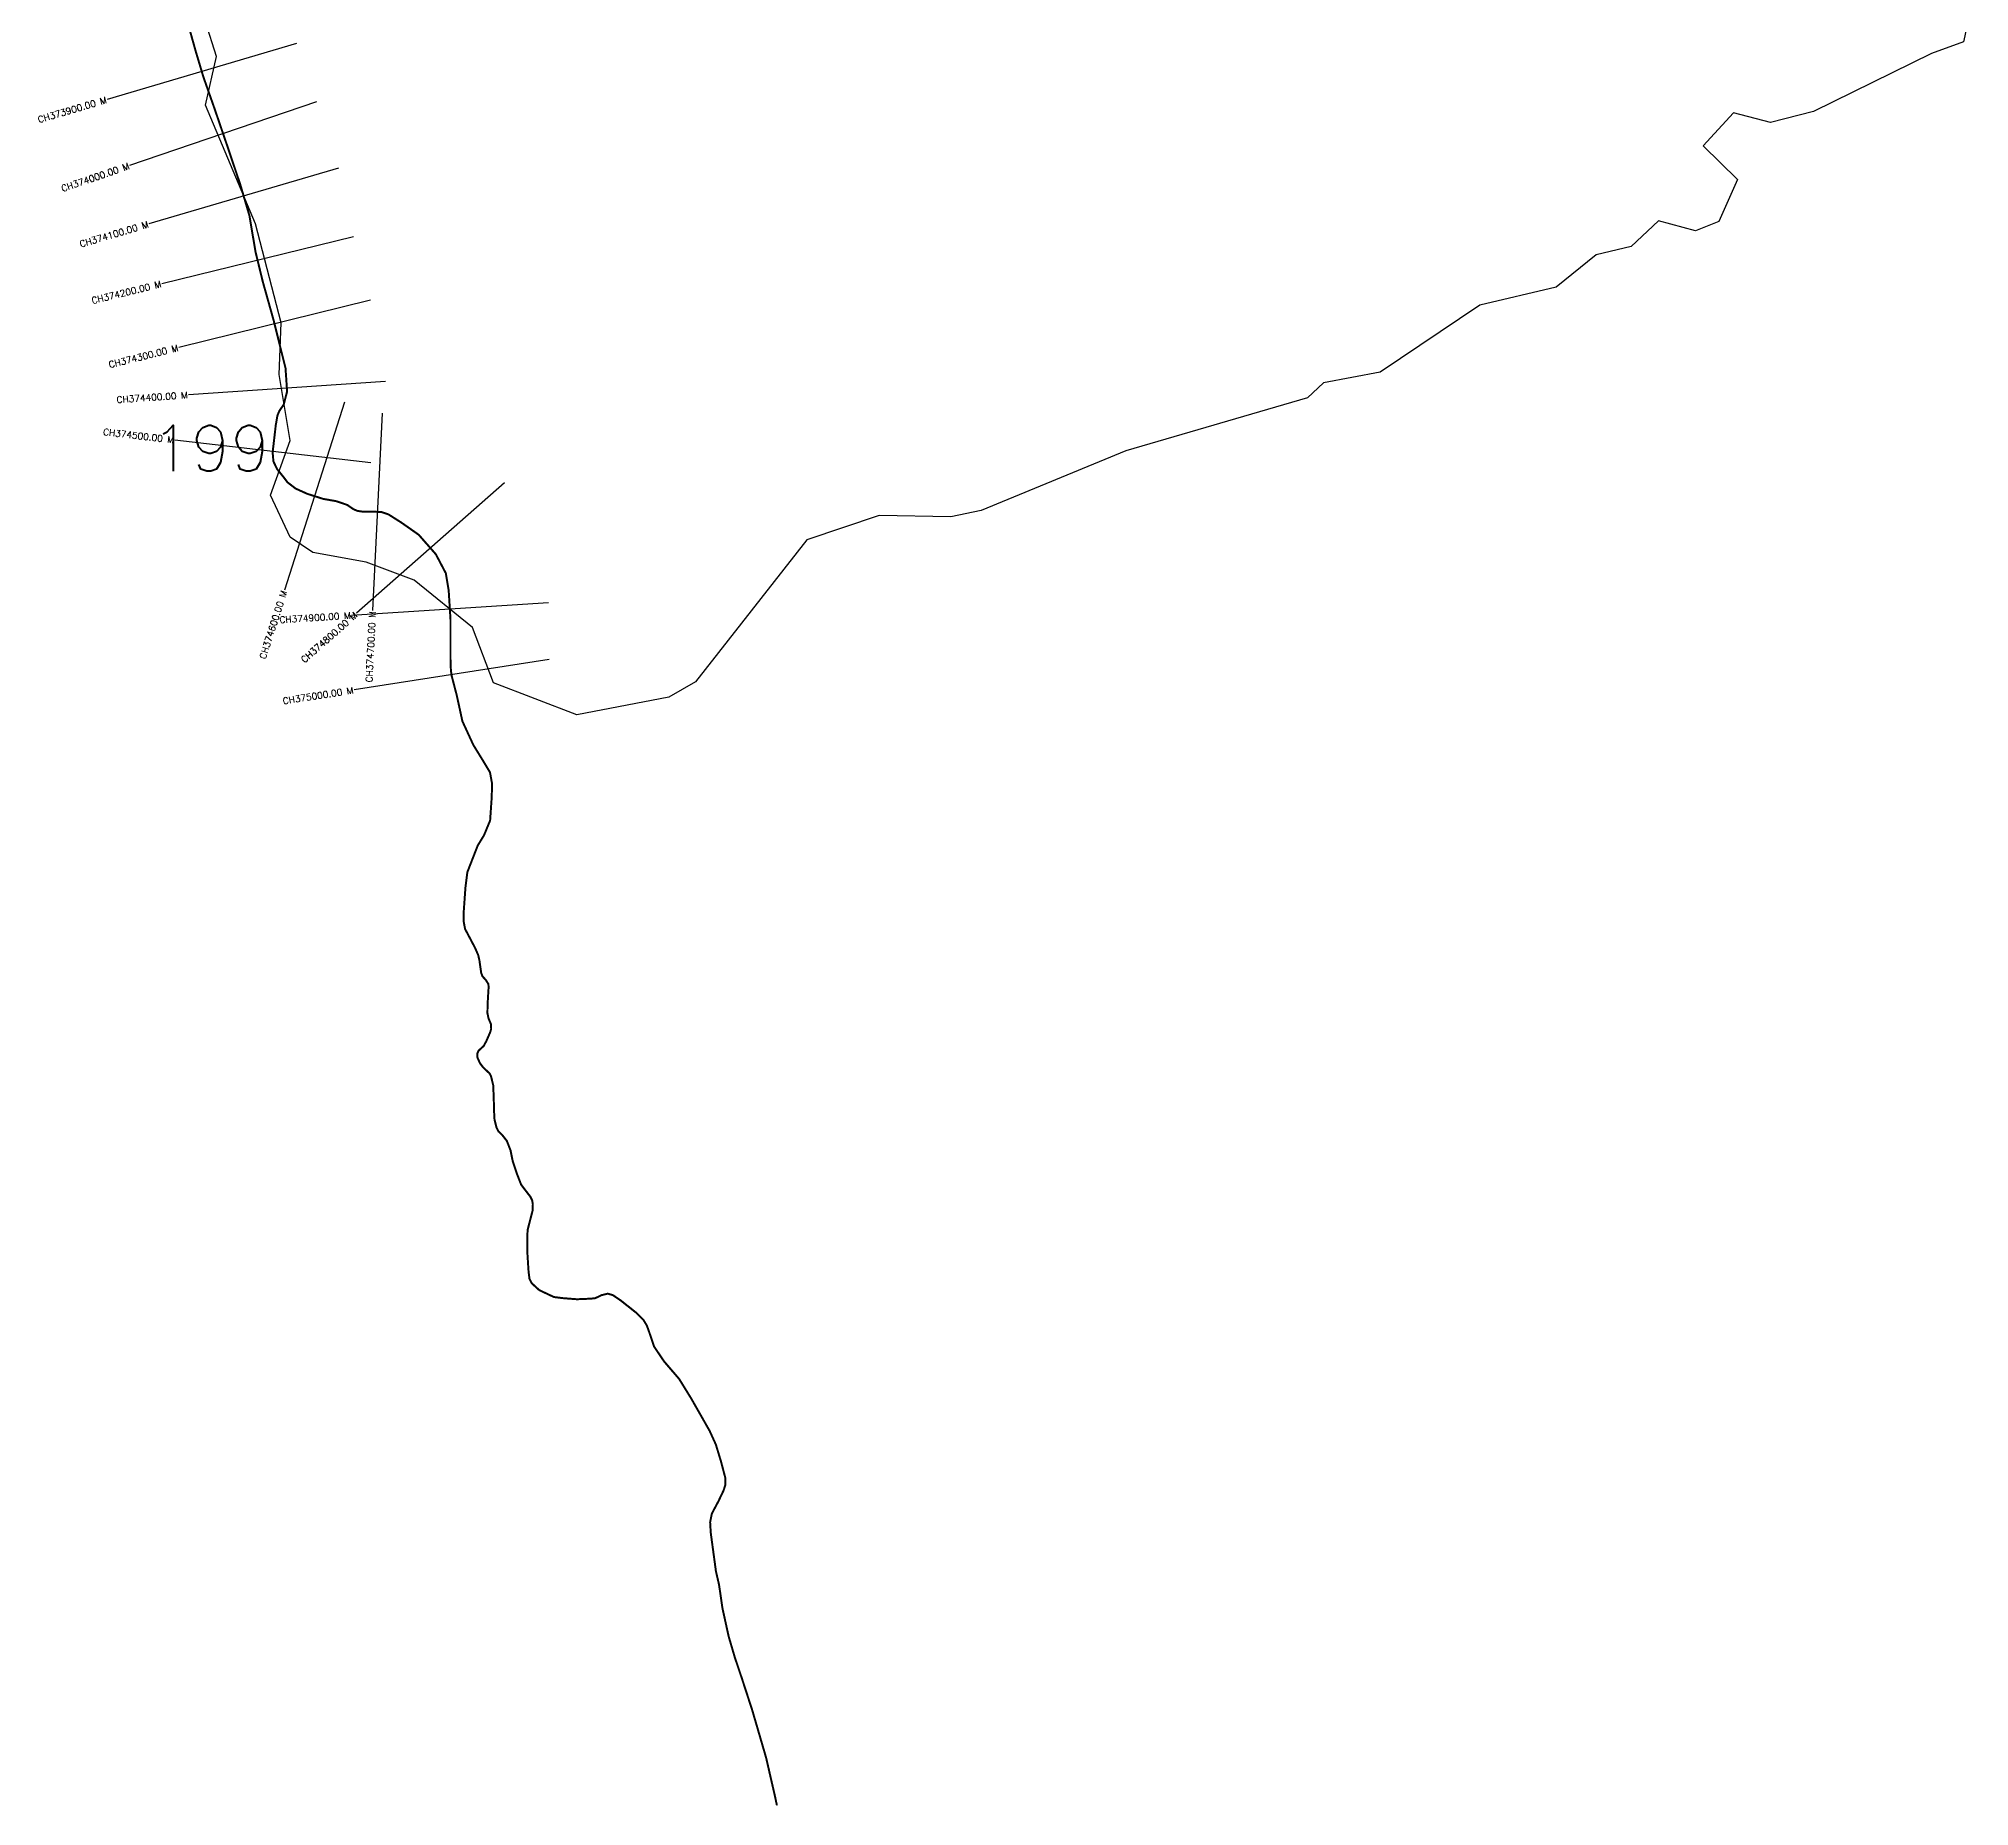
# Model space of a CAD drawing. Header units: metres. Extents: x 300218 to 304668, y 1960590 to 1965942.
# Drawn here: x 300867 to 303801, y 1960590 to 1963277 of the extents above; entities that cross this region are included whole.
import ezdxf
from ezdxf.enums import TextEntityAlignment as Align

# ---------------------------------------------------------------- set-up
doc = ezdxf.new("R2010")
doc.units = ezdxf.units.M
doc.header["$MEASUREMENT"] = 0
for name, color, linetype in [('CS', 134, 'Continuous'), ('CSMark', 6, 'Continuous'), ('NATURALLY PROTECTED', 3, 'Continuous')]:
    doc.layers.add(name, color=color, linetype=linetype)
doc.styles.get("Standard").update_dxf_attribs({"font": 'simplex.shx'})

msp = doc.modelspace()

# ---------------------------------------------------------------- linework, layer by layer
at = {"color": 6, "flags": 128}
msp.add_lwpolyline([(303801.5, 1963314.2), (303792.7, 1963272.6), (303744.1, 1963255), (303564.5, 1963166.4), (303499.4, 1963149.7), (303443.2, 1963164.4), (303396.8, 1963114.4), (303449.3, 1963063.4), (303420.8, 1962999.5), (303385.1, 1962985.4), (303328.8, 1963000.5), (303287.5, 1962961.4), (303234.4, 1962948.9), (303173.6, 1962899.5), (303057.7, 1962872.5), (302906.2, 1962770.3), (302819.9, 1962754.1), (302795.6, 1962731.2), (302519.7, 1962650.8), (302299.7, 1962560.3), (302253.5, 1962550.4), (302144.8, 1962552.8), (302035.1, 1962515.6), (301865.9, 1962299.8), (301825, 1962276.3), (301685.3, 1962249.5), (301558.5, 1962298.3), (301526.6, 1962382.5), (301438.2, 1962454.3), (301365.3, 1962481.8), (301284, 1962496.3), (301249.5, 1962519.7), (301219.9, 1962583.6), (301249.7, 1962666.7), (301232.9, 1962766.8), (301235.9, 1962845.6), (301197.2, 1962995.9), (301121.3, 1963176.4), (301137.8, 1963250.2), (301104.5, 1963356.1)], dxfattribs=at)
at = {"layer": 'CS'}
for p, q in [((301259.2, 1963270.2), (300971.5, 1963185)), ((301289.7, 1963181.5), (301005.8, 1963084.6)), ((301323, 1963080.5), (301035.2, 1962995.7)), ((301345.9, 1962976.1), (301054.5, 1962904.9)), ((301371.6, 1962880), (301080.4, 1962807.8)), ((301394.4, 1962756.2), (301095.1, 1962735.8)), ((301332.4, 1962724.9), (301240.9, 1962439.2)), ((301389.4, 1962707.9), (301374.8, 1962408.3)), ((301372.2, 1962632.4), (301074.3, 1962667.1)), ((301575.4, 1962602.3), (301350.4, 1962403.9)), ((301642.1, 1962419.8), (301342.7, 1962400.8)), ((301643.2, 1962333.5), (301346.8, 1962287.4))]:
    msp.add_line(p, q, dxfattribs=at)
at = {"layer": 'NATURALLY PROTECTED', "const_width": 3, "flags": 128}
msp.add_lwpolyline([(301097.9, 1963287.9), (301106.2, 1963258.3), (301117.9, 1963219.1), (301135, 1963170.5), (301155.9, 1963109.3), (301174.1, 1963055.1), (301187.9, 1963008.2), (301197.1, 1962953.3), (301208.3, 1962907.4), (301224.7, 1962849), (301242.7, 1962776.5), (301245.1, 1962741.1), (301240, 1962721.4), (301233.2, 1962711.3), (301230.4, 1962704.4), (301227.9, 1962690.1), (301225.1, 1962665.6), (301223.1, 1962648.6), (301224.3, 1962634.8), (301229.9, 1962623.1), (301239.5, 1962611.2), (301245.7, 1962603), (301258.1, 1962593.5), (301275.8, 1962585.5), (301300, 1962577.8), (301320, 1962574.3), (301336.6, 1962568.6), (301345.8, 1962562.2), (301351.7, 1962559.7), (301361.1, 1962558.2), (301374.4, 1962558.5), (301388.6, 1962557.8), (301399.2, 1962554.2), (301418.6, 1962541.9), (301445.1, 1962523.3), (301471.1, 1962493.7), (301486.3, 1962464.8), (301490.6, 1962439), (301493.4, 1962394.4), (301493.4, 1962333.9), (301494, 1962316.6), (301495.2, 1962308.8), (301502.9, 1962279.2), (301511.5, 1962239.8), (301528.1, 1962203.8), (301542, 1962181.2), (301553.4, 1962162.2), (301556.7, 1962144.2), (301555.8, 1962121), (301553.6, 1962089), (301544.4, 1962066.7), (301534.8, 1962051), (301519, 1962010.5), (301516.1, 1961987.3), (301513.4, 1961949.3), (301513.3, 1961936), (301515.5, 1961924.2), (301523.1, 1961909.8), (301530.6, 1961895.6), (301535.4, 1961884.7), (301537.4, 1961876.1), (301540, 1961857.4), (301541.9, 1961852.3), (301547.4, 1961846.1), (301551, 1961840.3), (301551.3, 1961835.4), (301550.7, 1961825.8), (301549.8, 1961810.1), (301549.5, 1961796.2), (301551.2, 1961788.2), (301555, 1961779), (301555.2, 1961772.5), (301553.9, 1961767.6), (301547.9, 1961753.8), (301543.7, 1961746.1), (301536.2, 1961739.3), (301533.9, 1961734.4), (301534.4, 1961728.6), (301538, 1961720.4), (301543.1, 1961713.6), (301552.7, 1961704.6), (301555, 1961700.2), (301558.3, 1961686.6), (301559.1, 1961667.2), (301559.6, 1961646.9), (301560.3, 1961634.3), (301563.3, 1961622.3), (301566.3, 1961616.4), (301572.3, 1961610.6), (301579, 1961602), (301584.6, 1961587.7), (301587.8, 1961571.8), (301594.1, 1961552.6), (301600.7, 1961535.6), (301607, 1961527.2), (301614.6, 1961517.4), (301617.5, 1961511.6), (301618.5, 1961505.9), (301618.3, 1961496.7), (301615.4, 1961485.4), (301613.3, 1961477.3), (301610.7, 1961467.1), (301610.1, 1961458.1), (301610, 1961434.8), (301612, 1961403.7), (301613.4, 1961392.2), (301617, 1961385.5), (301628.2, 1961375.2), (301650.5, 1961364.7), (301663.9, 1961363), (301685.6, 1961361.3), (301706.7, 1961362.2), (301713.2, 1961362.9), (301723.2, 1961367.6), (301732.4, 1961369.8), (301740.1, 1961367.6), (301752.4, 1961359.2), (301776.5, 1961340.1), (301786.4, 1961330.2), (301791.8, 1961321.2), (301795.2, 1961311.8), (301802.7, 1961289.5), (301817.9, 1961266.9), (301840.9, 1961240.1), (301859.5, 1961209.9), (301887.1, 1961161.4), (301896.6, 1961140.5), (301904.4, 1961114.9), (301910.9, 1961090.1), (301911.2, 1961079.6), (301908.4, 1961070.8), (301900.8, 1961054.8), (301895.7, 1961045.2), (301890.6, 1961035.6), (301887.9, 1961022.5), (301888.9, 1961006), (301896.7, 1960948.1), (301901.5, 1960927.2), (301906.6, 1960891.9), (301916.1, 1960848.7), (301925.4, 1960817.1), (301936.6, 1960783.7), (301951.7, 1960737.4), (301972.9, 1960664.8), (301986.1, 1960607.5), (301989.4, 1960592)], dxfattribs=at)

# ---------------------------------------------------------------- texts
at = {"insert": (301039, 1962689.9), "char_height": 70, "attachment_point": 1}
msp.add_mtext_dynamic_manual_height_columns('199', width=95.172, gutter_width=1, heights=[0], dxfattribs=at)
at = {"layer": 'CSMark'}
for s, rotation, p in [('CH373900.00 M', 16.5065, (300970.6, 1963184.7)), ('CH374000.00 M', 18.8587, (301004.9, 1963084.2)), ('CH374100.00 M', 16.4038, (301034.2, 1962995.4)), ('CH374200.00 M', 13.7258, (301053.5, 1962904.7)), ('CH374300.00 M', 13.9185, (301079.4, 1962807.6)), ('CH374400.00 M', 3.8872, (301094.1, 1962735.8)), ('CH374500.00 M', 353.355, (301073.3, 1962667.3)), ('CH374600.00 M', 72.2509, (301240.6, 1962438.2)), ('CH374900.00 M', 3.6346, (301341.7, 1962400.8)), ('CH374800.00 M', 41.395, (301349.6, 1962403.2)), ('CH374700.00 M', 87.2226, (301374.8, 1962407.3)), ('CH375000.00 M', 8.8508, (301345.8, 1962287.2))]:
    msp.add_text(s, height=10, rotation=rotation, dxfattribs=at).set_placement(p, align=Align.MIDDLE_RIGHT)

doc.saveas('drawing.dxf')
